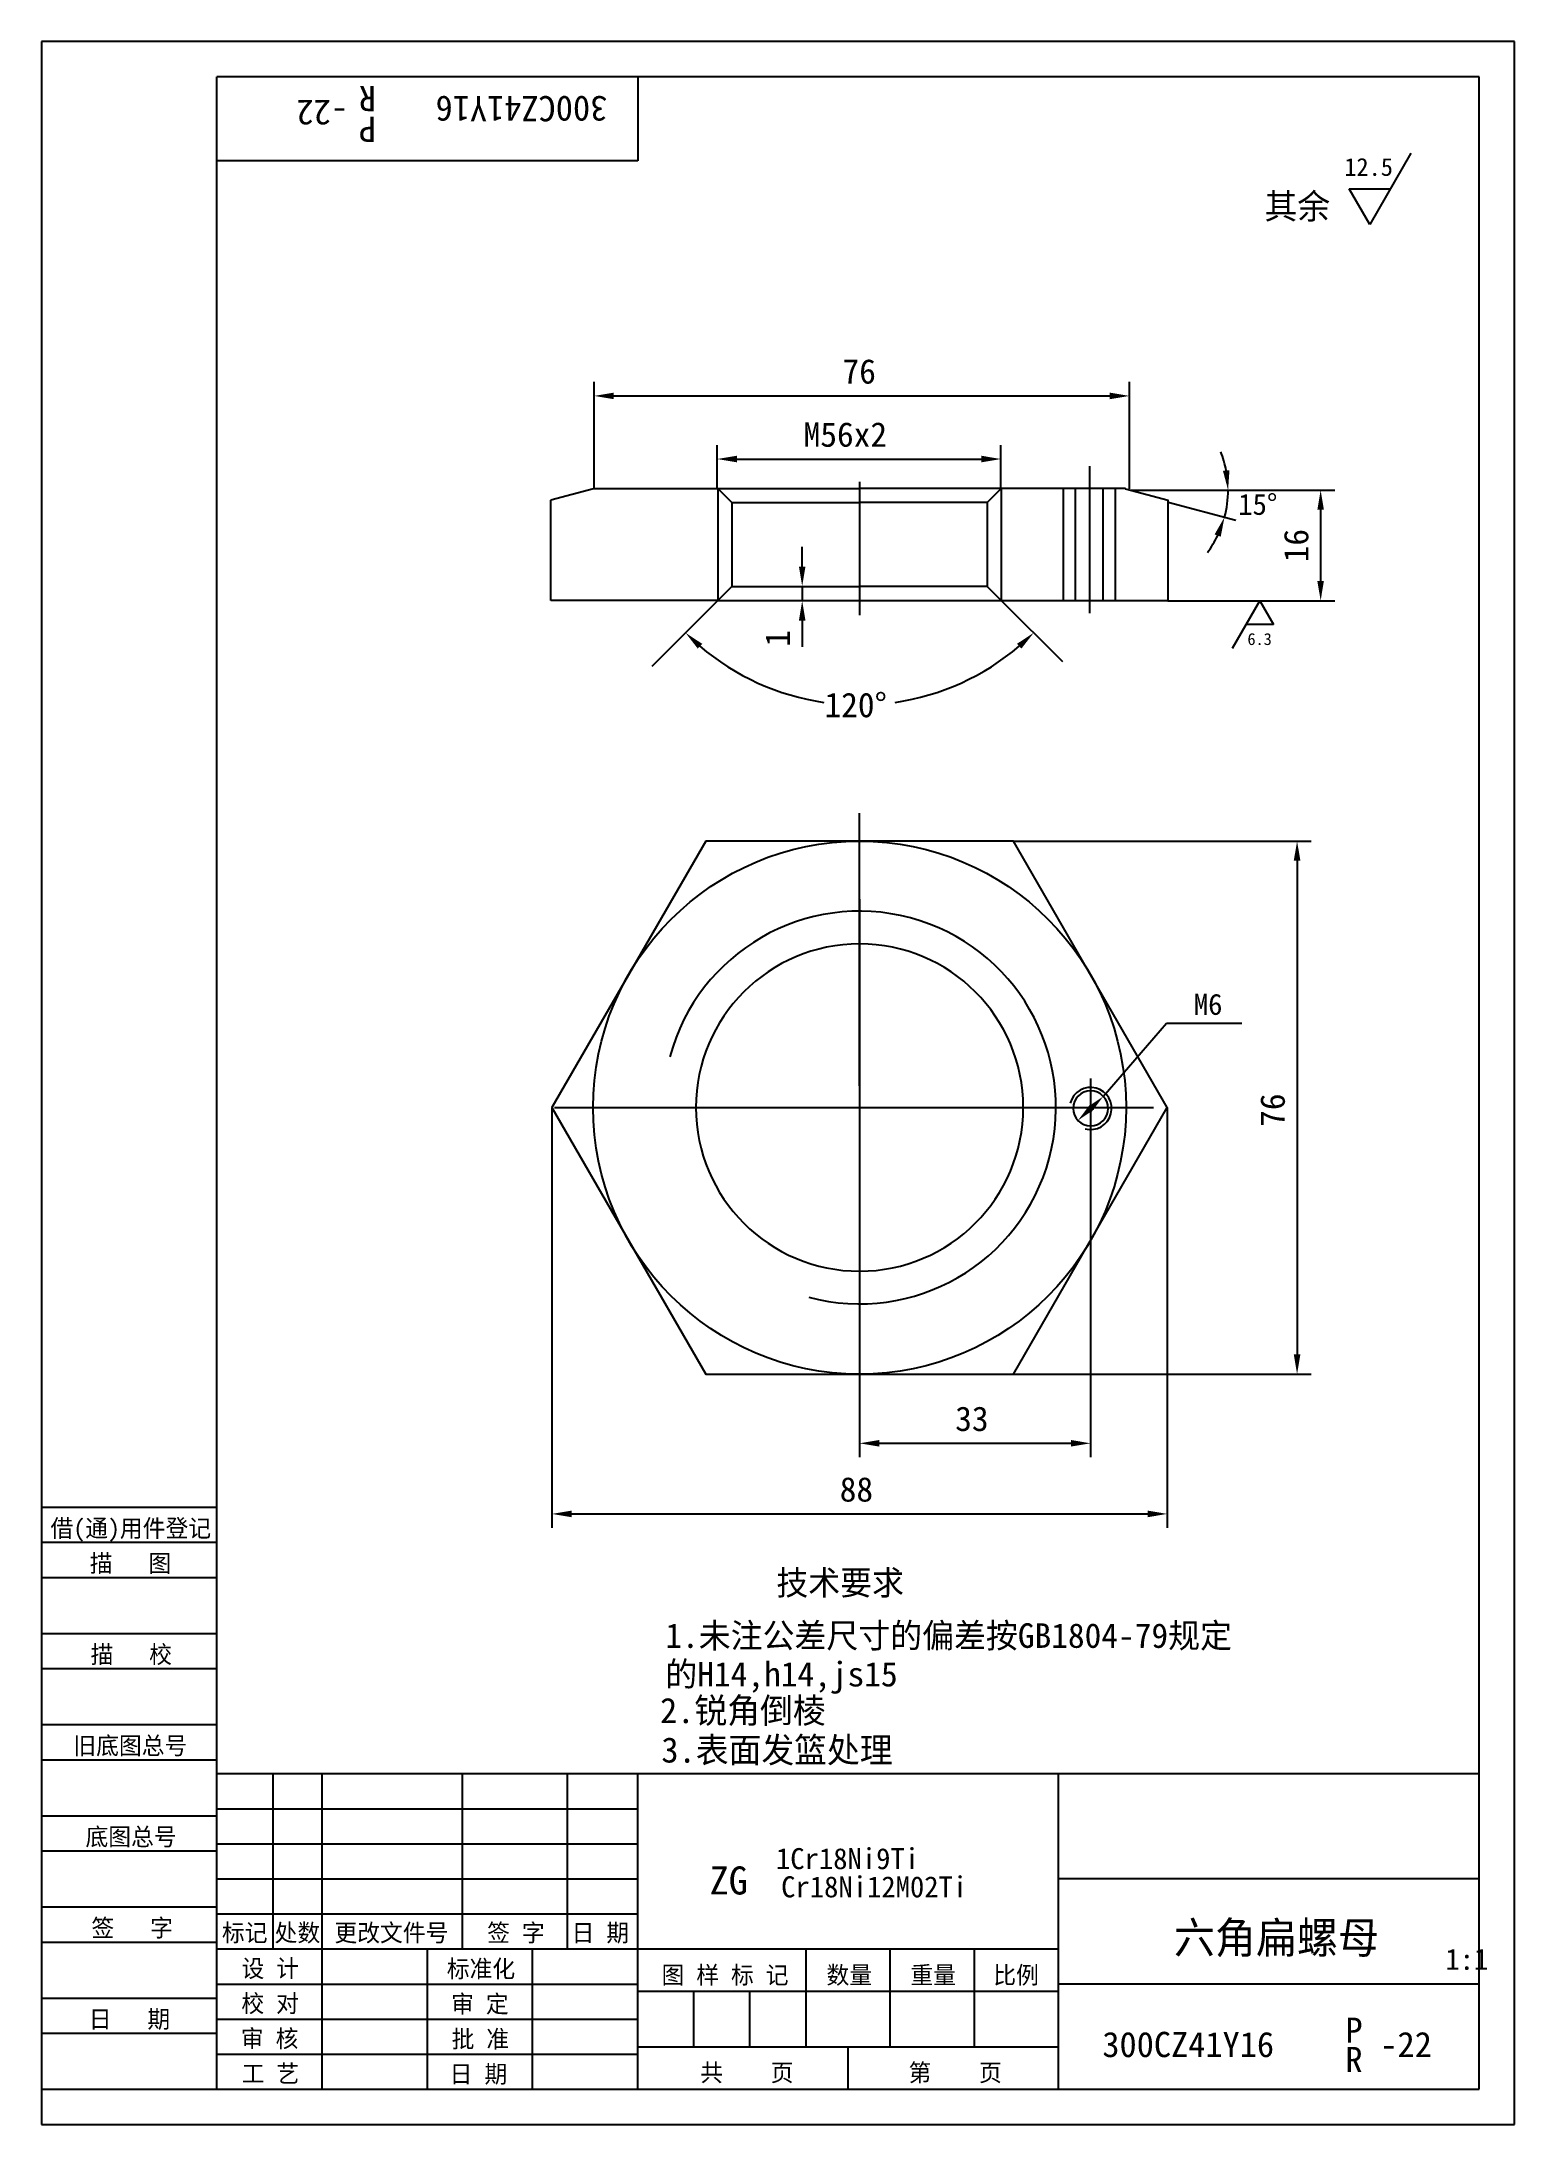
# Model space of a CAD drawing. Header units: metres. Extents: x 0 to 210, y 0 to 297.
import ezdxf

# ---------------------------------------------------------------- set-up
doc = ezdxf.new("R2010")
doc.units = ezdxf.units.M
for name, color, linetype in [('C', 6, 'Continuous'), ('D', 1, 'Continuous'), ('FL', 5, 'Continuous'), ('T', 7, 'Continuous'), ('TL', 4, 'Continuous')]:
    doc.layers.add(name, color=color, linetype=linetype)

# ---------------------------------------------------------------- blocks, each defined once
blk = doc.blocks.new('TUKUN4')
at = {"layer": 'FL'}
for p, q in [((0, 297), (0, 0)), ((210, 297), (0, 297)), ((210, 0), (210, 297)), ((0, 78), (25, 78)), ((0, 70), (25, 70)), ((0, 65), (25, 65)), ((0, 57), (25, 57)), ((0, 52), (25, 52)), ((33, 25), (33, 50)), ((40, 5), (40, 50)), ((60, 25), (60, 50)), ((75, 25), (75, 50)), ((25, 45), (85, 45)), ((0, 44), (25, 44)), ((0, 39), (25, 39)), ((25, 40), (85, 40)), ((25, 35), (85, 35)), ((0, 31), (25, 31)), ((25, 30), (85, 30)), ((0, 26), (25, 26)), ((70, 5), (70, 25)), ((0, 18), (25, 18)), ((25, 20), (85, 20)), ((25, 15), (85, 15)), ((0, 13), (25, 13)), ((25, 10), (85, 10)), ((0, 0), (210, 0))]:
    blk.add_line(p, q, dxfattribs=at)
at = {"layer": 'TL'}
for p, q in [((25, 5), (25, 292)), ((205, 292), (25, 292)), ((85, 292), (85, 280)), ((205, 5), (205, 292)), ((85, 280), (25, 280)), ((0, 88), (25, 88)), ((0, 83), (25, 83)), ((205, 50), (25, 50)), ((85, 5), (85, 50)), ((145, 5), (145, 50)), ((205, 35), (145, 35)), ((145, 25), (25, 25)), ((55, 5), (55, 25)), ((109, 11), (109, 25)), ((121, 11), (121, 25)), ((133, 11), (133, 25)), ((85, 19), (145, 19)), ((93, 11), (93, 19)), ((101, 11), (101, 19)), ((205, 20), (145, 20)), ((145, 11), (85, 11)), ((115, 5), (115, 11)), ((0, 5), (205, 5))]:
    blk.add_line(p, q, dxfattribs=at)
at = {"layer": 'T'}
for s, p in [('借(通)用件登记', (1.26, 83.76)), ('描   图', (6.86, 78.76)), ('描   校', (6.98, 65.76)), ('旧底图总号', (4.52, 52.76)), ('底图总号', (6.25, 39.76)), ('签   字', (7.1, 26.76)), ('标记', (25.71, 26.07)), ('处数', (33.22, 26.07)), ('更改文件号', (41.75, 26.07)), ('签 字', (63.53, 26.07)), ('日 期', (75.57, 26.07)), ('设 计', (28.5, 20.99)), ('标准化', (57.77, 20.93)), ('图 样 标 记', (88.4, 20.04)), ('数量', (111.92, 20.04)), ('重量', (123.88, 20.04)), ('比例', (135.7, 20.04)), ('校 对', (28.48, 15.99)), ('审 定', (58.39, 15.93)), ('日   期', (6.72, 13.76)), ('审 核', (28.41, 10.99)), ('批 准', (58.46, 10.93)), ('共    页', (93.91, 6.13)), ('第    页', (123.62, 6.13)), ('工 艺', (28.52, 5.99)), ('日 期', (58.18, 5.93))]:
    blk.add_text(s, height=2.5, dxfattribs=at).set_placement(p)

msp = doc.modelspace()

# ---------------------------------------------------------------- linework, layer by layer
at = {"layer": 'C'}
for p, q in [((149.41, 236.44), (149.41, 215.51)), ((116.63, 234.23), (116.63, 215.22)), ((116.63, 148.11), (116.63, 186.97)), ((116.63, 174.7), (116.63, 115.3)), ((149.57, 149.14), (149.57, 140.02)), ((116.63, 148.11), (116.63, 103.01)), ((73.15, 144.99), (158.55, 144.99)), ((86.93, 145), (146.33, 145))]:
    msp.add_line(p, q, dxfattribs=at)
at = {"layer": 'D'}
for p, q in [((195.24, 281.08), (189.39, 270.94)), ((186.46, 276.01), (192.32, 276.01)), ((189.39, 270.94), (186.46, 276.01)), ((78.79, 233.23), (78.79, 248.48)), ((155.11, 233.23), (155.11, 248.48)), ((81.59, 246.48), (152.31, 246.48)), ((96.34, 233.23), (96.34, 239.48)), ((136.79, 233.23), (136.79, 239.48)), ((99.14, 237.48), (133.99, 237.48)), ((96.43, 233.29), (96.43, 217.21)), ((136.84, 233.29), (136.84, 217.21)), ((145.7, 217.21), (145.7, 233.27)), ((153.12, 217.21), (153.12, 233.27)), ((155.27, 233.05), (184.38, 233.05)), ((160.63, 231.35), (170.29, 228.76)), ((182.38, 230.25), (182.38, 220.08)), ((108.45, 222.15), (108.45, 224.95)), ((96.43, 217.29), (87.02, 207.89)), ((108.45, 219.35), (108.45, 217.25)), ((136.84, 217.29), (145.55, 208.59)), ((160.59, 217.28), (184.38, 217.28)), ((169.82, 210.51), (173.72, 217.27)), ((173.72, 217.27), (175.67, 213.89)), ((108.45, 214.45), (108.45, 211.65)), ((175.67, 213.89), (171.77, 213.89)), ((108.45, 211.65), (108.45, 210.72)), ((138.57, 183), (181.02, 183)), ((179.02, 180.2), (179.02, 109.8)), ((151.39, 146.59), (160.38, 157.02)), ((160.38, 157.02), (171.15, 157.02)), ((72.76, 145), (72.76, 85.05)), ((149.79, 145.08), (149.36, 144.66)), ((160.51, 145), (160.51, 85.05)), ((149.57, 140.02), (149.57, 95.12)), ((138.57, 107), (181.02, 107)), ((116.63, 103.01), (116.63, 95.12)), ((119.43, 97.12), (146.77, 97.12)), ((75.56, 87.05), (157.71, 87.05))]:
    msp.add_line(p, q, dxfattribs=at)
for centre, radius, start, end in [((154.27, 233.05), 14.91, 10.78, 21.55), ((154.27, 233.05), 14.91, 345, 0), ((154.27, 233.05), 14.91, 323.45, 334.22), ((116.63, 237.5), 35.09, 229.57, 261.66), ((116.63, 237.5), 35.09, 278.34, 310.43)]:
    msp.add_arc(centre, radius, start, end, dxfattribs=at)
for points in [[(81.59, 246.95), (81.59, 246.01), (78.79, 246.48)], [(152.31, 246.95), (152.31, 246.01), (155.11, 246.48)], [(99.14, 237.95), (99.14, 237.01), (96.34, 237.48)], [(133.99, 237.95), (133.99, 237.01), (136.79, 237.48)], [(169.38, 235.88), (168.45, 235.79), (169.18, 233.05)], [(181.91, 230.25), (182.84, 230.25), (182.38, 233.05)], [(167.26, 226.73), (168.13, 226.4), (168.67, 229.19)], [(107.98, 222.15), (108.92, 222.15), (108.45, 219.35)], [(181.91, 220.08), (182.84, 220.08), (182.38, 217.28)], [(107.98, 214.45), (108.92, 214.45), (108.45, 217.25)], [(93.56, 210.45), (94.19, 211.13), (91.82, 212.69)], [(139.08, 211.13), (139.71, 210.45), (141.45, 212.69)], [(178.55, 180.2), (179.49, 180.2), (179.02, 183)], [(149.68, 144.32), (149.04, 145), (151.39, 146.59)], [(150.11, 144.74), (149.47, 145.41), (147.76, 143.15)], [(178.55, 109.8), (179.49, 109.8), (179.02, 107)], [(119.43, 97.59), (119.43, 96.65), (116.63, 97.12)], [(146.77, 97.59), (146.77, 96.65), (149.57, 97.12)], [(75.56, 87.52), (75.56, 86.58), (72.76, 87.05)], [(157.71, 87.52), (157.71, 86.58), (160.51, 87.05)]]:
    msp.add_solid(points, dxfattribs=at)
at = {"layer": 'FL'}
for centre, radius in [((116.63, 145), 28), ((149.57, 144.87), 3)]:
    msp.add_arc(centre, radius, 255, 165, dxfattribs=at)
at = {"layer": 'TL'}
for p, q in [((78.7, 233.24), (72.63, 231.61)), ((78.68, 233.29), (96.43, 233.29)), ((96.43, 233.29), (116.5, 233.29)), ((98.43, 231.29), (96.43, 233.29)), ((136.76, 233.29), (116.63, 233.29)), ((134.84, 231.29), (136.84, 233.29)), ((147.49, 233.29), (136.76, 233.29)), ((147.43, 217.21), (147.43, 233.27)), ((151.4, 233.29), (147.49, 233.29)), ((151.38, 217.21), (151.38, 233.27)), ((154.53, 233.29), (151.4, 233.29)), ((154.57, 233.24), (160.63, 231.61)), ((72.63, 217.29), (72.63, 231.61)), ((98.43, 231.29), (116.5, 231.29)), ((98.43, 231.29), (98.43, 219.29)), ((134.84, 231.29), (116.77, 231.29)), ((134.84, 231.29), (134.84, 219.29)), ((160.63, 217.29), (160.63, 231.61)), ((96.43, 217.29), (72.63, 217.29)), ((98.43, 219.29), (96.43, 217.29)), ((96.43, 217.29), (116.5, 217.29)), ((98.43, 219.29), (116.5, 219.29)), ((116.63, 217.29), (136.8, 217.29)), ((134.84, 219.29), (116.77, 219.29)), ((134.84, 219.29), (136.84, 217.29)), ((136.8, 217.29), (147.45, 217.29)), ((147.45, 217.29), (151.4, 217.29)), ((151.4, 217.29), (160.63, 217.29))]:
    msp.add_line(p, q, dxfattribs=at)
msp.add_lwpolyline([(94.7, 183), (72.76, 145), (94.7, 107), (138.57, 107), (160.51, 145), (138.57, 183)], close=True, dxfattribs=at)
for points in [[(139.97, 145, 1), (93.3, 145, 1), (139.97, 145, 1)], [(152.07, 144.87, 1), (147.07, 144.87, 1), (152.07, 144.87, 1)]]:
    msp.add_lwpolyline(points, format="xyb", dxfattribs=at)
msp.add_circle((116.63, 144.99), 38, dxfattribs=at)

# ---------------------------------------------------------------- block references
at = {"layer": 'D'}
msp.add_blockref('TUKUN4', (0, 0), dxfattribs=at)

# ---------------------------------------------------------------- texts
for s, height, rotation, p in [('-22', 3.6, 180, (43.69, 288.7)), ('R', 3.6, 180, (47.69, 290.68)), ('300CZ41Y16', 3.6, 180, (80.66, 289.24)), ('P', 3.6, 180, (47.69, 286.29)), ('16', 3.5, 90, (180.63, 222.75)), ('1', 3.5, 90, (106.7, 210.72)), ('76', 3.5, 90, (177.27, 142.25))]:
    msp.add_text(s, height=height, rotation=rotation, dxfattribs=at).set_placement(p)
for s, height, p in [('12.5', 2.55, (185.75, 277.86)), ('其余', 3.6, (174.37, 271.72)), ('76', 3.5, (114.2, 248.23)), ('M56x2', 3.5, (108.65, 239.23)), ('15%%d', 3, (170.63, 229.52)), ('6.3', 1.7, (171.94, 210.96)), ('120%%d', 3.5, (111.63, 200.66)), ('M6', 3, (164.3, 158.22)), ('33', 3.5, (130.27, 98.87)), ('88', 3.5, (113.8, 88.8)), ('技术要求', 3.5, (104.76, 75.49)), ('1.未注公差尺寸的偏差按GB1804-79规定', 3.5, (88.94, 67.95)), ('的H14,h14,js15', 3.5, (88.94, 62.45)), ('2.锐角倒棱', 3.6, (88.18, 57.22)), ('3.表面发篮处理', 3.6, (88.37, 51.59)), ('1Cr18Ni9Ti', 3, (104.71, 36.39)), ('ZG', 4, (95.25, 32.78)), ('Cr18Ni12M02Ti', 3, (105.45, 32.37)), ('六角扁螺母', 4.5, (161.45, 24.37)), ('1:1', 3, (200.16, 22.04)), ('P', 3.6, (185.91, 11.63)), ('300CZ41Y16', 3.6, (151.25, 9.59)), ('-22', 3.6, (190.89, 9.59)), ('R', 3.6, (185.91, 7.45))]:
    msp.add_text(s, height=height, dxfattribs=at).set_placement(p)

doc.saveas('drawing.dxf')
